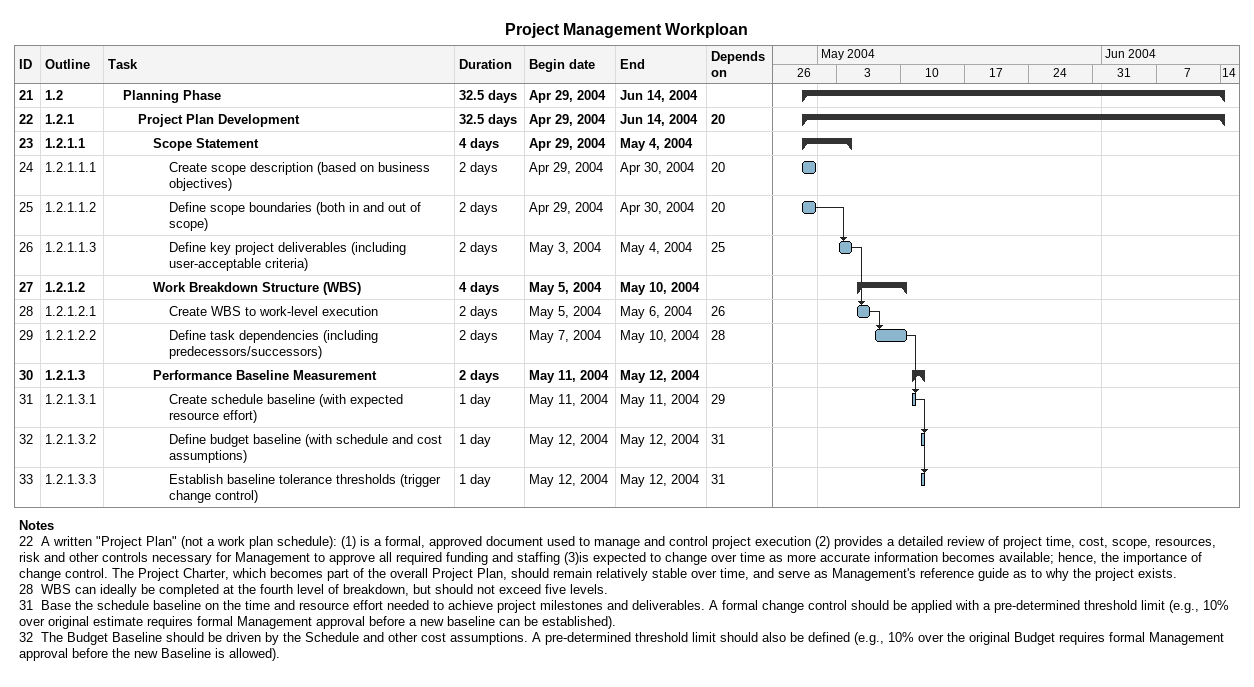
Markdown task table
Project Management Workploan

| ID | WBS | Task | Duration | Start | Finish | Predecessors |
|---|---|---|---|---|---|---|
| 21 | 1.2 | **Planning Phase** | 32.5d | 2004-04-29 | 2004-06-14 |  |
| 22 | 1.2.1 | **Project Plan Development** | 32.5d | 2004-04-29 | 2004-06-14 | 20 |
| 23 | 1.2.1.1 | **Scope Statement** | 4d | 2004-04-29 | 2004-05-04 |  |
| 24 | 1.2.1.1.1 | Create scope description (based on business objectives) | 2d | 2004-04-29 | 2004-04-30 | 20 |
| 25 | 1.2.1.1.2 | Define scope boundaries (both in and out of scope) | 2d | 2004-04-29 | 2004-04-30 | 20 |
| 26 | 1.2.1.1.3 | Define key project deliverables (including user-acceptable criteria) | 2d | 2004-05-03 | 2004-05-04 | 25 |
| 27 | 1.2.1.2 | **Work Breakdown Structure (WBS)** | 4d | 2004-05-05 | 2004-05-10 |  |
| 28 | 1.2.1.2.1 | Create WBS to work-level execution | 2d | 2004-05-05 | 2004-05-06 | 26 |
| 29 | 1.2.1.2.2 | Define task dependencies (including predecessors/successors) | 2d | 2004-05-07 | 2004-05-10 | 28 |
| 30 | 1.2.1.3 | **Performance Baseline Measurement** | 2d | 2004-05-11 | 2004-05-12 |  |
| 31 | 1.2.1.3.1 | Create schedule baseline (with expected resource effort) | 1d | 2004-05-11 | 2004-05-11 | 29 |
| 32 | 1.2.1.3.2 | Define budget baseline (with schedule and cost assumptions) | 1d | 2004-05-12 | 2004-05-12 | 31 |
| 33 | 1.2.1.3.3 | Establish baseline tolerance thresholds (trigger change control) | 1d | 2004-05-12 | 2004-05-12 | 31 |

Notes
- 22: A written "Project Plan" (not a work plan schedule): (1) is a formal, approved document used to manage and control project execution (2) provides a detailed review of project time, cost, scope, resources, risk and other controls necessary for Management to approve all required funding and staffing (3)is expected to change over time as more accurate information becomes available; hence, the importance of change control. The Project Charter, which becomes part of the overall Project Plan, should remain relatively stable over time, and serve as Management's reference guide as to why the project exists.
- 28: WBS can ideally be completed at the fourth level of breakdown, but should not exceed five levels.
- 31: Base the schedule baseline on the time and resource effort needed to achieve project milestones and deliverables. A formal change control should be applied with a pre-determined threshold limit (e.g., 10% over original estimate requires formal Management approval before a new baseline can be established).
- 32: The Budget Baseline should be driven by the Schedule and other cost assumptions. A pre-determined threshold limit should also be defined (e.g., 10% over the original Budget requires formal Management approval before the new Baseline is allowed).
